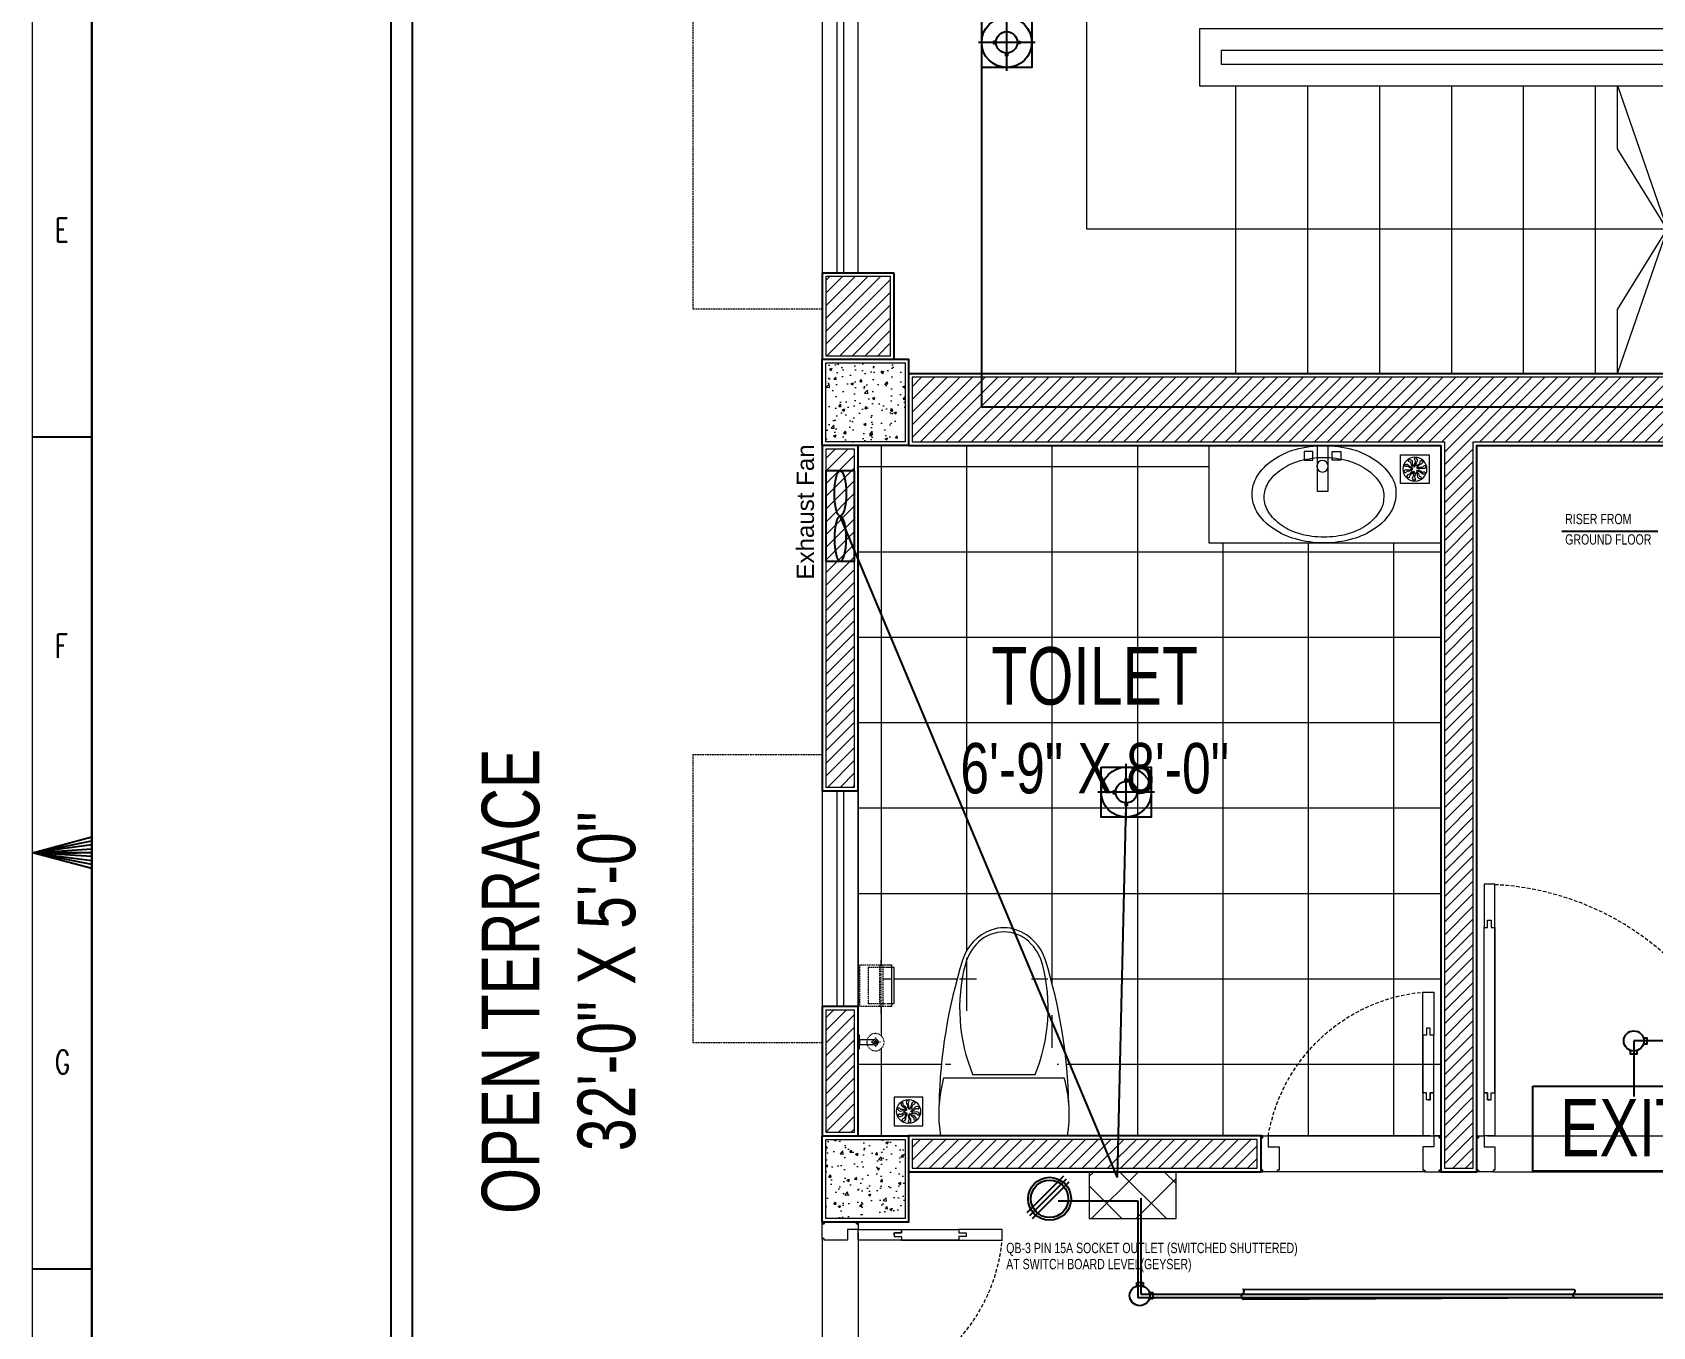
# Model space of a CAD drawing. Header units: inches. Extents: x 112 to 4169, y -2569 to 841.
# Drawn here: x 1571.8 to 1797, y 364.8 to 544.8 of the extents above; entities that cross this region are included whole.
import ezdxf

# ---------------------------------------------------------------- set-up
doc = ezdxf.new("R2010")
doc.units = ezdxf.units.IN
doc.header["$MEASUREMENT"] = 0
for name, pattern in [('CENTER', [2, 1.25, -0.25, 0.25, -0.25]), ('DASH', [0.35, 0.25, -0.1]), ('DASHED', [0.75, 0.5, -0.25])]:
    doc.linetypes.add(name, pattern=pattern)
doc.layers.get('Defpoints').update_dxf_attribs({"lineweight": 0})
for name, color, linetype in [('Cables', 7, 'Continuous'), ('Exhaust Fans', 7, 'Continuous'), ('Lights', 7, 'Continuous'), ('PVC Conduit and Circular Boxes', 7, 'Continuous'), ('Sockets', 7, 'Continuous'), ('wall 05', 253, 'Continuous')]:
    doc.layers.add(name, color=color, linetype=linetype)
for name, color, linetype, lineweight in [('COLUMN', 1, 'Continuous', 25), ('DOOR', 115, 'Continuous', 15), ('FLOOR TILE', 40, 'Continuous', 15), ('Glass', 5, 'Continuous', 9), ('HACTH', 8, 'Continuous', 9), ('I-WC----EXST', 7, 'Continuous', 15), ('I-WC----N', 7, 'Continuous', 15), ('MARKER', 171, 'Continuous', 15), ('Plaster Line', 254, 'Continuous', 15), ('railing', 232, 'Continuous', 15), ('Stair', 86, 'Continuous', 18), ('Sunshed', 5, 'Continuous', 15), ('Switchboard', 30, 'Continuous', 13), ('Text', 252, 'Continuous', 15), ('WINDOW', 140, 'Continuous', 9)]:
    doc.layers.add(name, color=color, linetype=linetype, lineweight=lineweight)
doc.styles.get("Standard").update_dxf_attribs({"font": 'arial.ttf'})
doc.styles.add('Swiss721', font='swisscl.ttf')
doc.styles.add('TEG BORDER', font='txt_qlt.shx', dxfattribs={"width": 0.7, "bigfont": 'hztxt.shx'})
pattern_1 = [(45, (-121375.1227, -171118.0411), (-0.8838834765, 0.8838834765), [])]

# ---------------------------------------------------------------- blocks, each defined once
blk = doc.blocks.new('C 12X12')
at = {"layer": 'HACTH'}
h = blk.add_hatch(dxfattribs=at)
h.set_pattern_fill('AR-CONC', color=256, scale=0.5, style=0)
h.set_pattern_definition([(50, (0, 0), (3.58630091, -0.313760675), [0.375, -4.125]), (355, (0, 0), (-0.69375667, 3.76096067), [0.3, -3.3]), (100.4514, (0.299, -0.026), (2.89254691, 3.44719771), [0.31870095, -3.50571056]), (46.1842, (0, 1), (5.33620524, -0.82759507), [0.5625, -6.1875]), (96.6356, (0.4447, 0.931), (4.67331353, 4.87058935), [0.47805144, -5.258565]), (351.1842, (0, 1), (4.67330973, 4.870593), [0.45, -4.95]), (21, (0.5, 0.75), (2.98453526, -2.01309445), [0.375, -4.125]), (326, (0.5, 0.75), (1.21657666, 3.62575023), [0.3, -3.3]), (71.4514, (0.7487, 0.5822), (4.20111314, 1.61265248), [0.31870095, -3.50571056]), (37.5, (0, 0), (0.060799277, 1.66446927), [0, -3.26, 0, -3.35, 0, -3.3125]), (7.5, (0, 0), (1.315347687, 1.97205856), [0, -1.91, 0, -3.185, 0, -1.2625]), (327.5, (-1.115, 0), (2.66911218, -0.112774359), [0, -1.25, 0, -3.9, 0, -5.175]), (317.5, (-1.615, 0), (2.915930847, 0.50052491), [0, -1.625, 0, -2.59, 0, -3.675])])
h.paths.add_polyline_path([(88279, -6819.5), (88279, -6808.5), (88268, -6808.5), (88268, -6819.5)])
at = {"layer": 'COLUMN'}
blk.add_lwpolyline([(88267.5, -6808), (88279.5, -6808), (88279.5, -6820), (88267.5, -6820)], close=True, dxfattribs=at)
at = {"layer": 'Plaster Line'}
blk.add_lwpolyline([(88268, -6808.5), (88279, -6808.5), (88279, -6819.5), (88268, -6819.5)], close=True, dxfattribs=at)
blk = doc.blocks.new('floor drain 01')
at = {"color": 0}
blk.add_lwpolyline([(-10, -10), (90, -10), (90, 90), (-10, 90)], close=True, dxfattribs=at)
for points in [[(13.6, 67.5, 0.191053), (14.8, 61, 0.194336), (21.9, 55.7, -0.272606), (28.5, 49.9, 1.040732), (32.5, 51, 0.091346), (31.8, 52.6, 0.160783), (25.3, 58.6, -0.323658), (21.5, 66.6, 0.91079)], [(34.8, 77.8, 0.191053), (32, 71.8, 0.194336), (34.6, 63.4, -0.272606), (36.5, 54.8, 1.040732), (40.4, 53.4, 0.091346), (40.8, 55, 0.160783), (39.1, 63.7, -0.323658), (40.7, 72.4, 0.91079)], [(58, 73.6, 0.191053), (52.2, 70.5, 0.194336), (49.4, 62.1, -0.272606), (45.9, 54, 1.040732), (48.2, 50.6, 0.091346), (49.4, 51.6, 0.160783), (53.2, 59.7, -0.323658), (59.6, 65.8, 0.91079)], [(74.3, 56.6, 0.191053), (67.8, 57.5, 0.194336), (60.6, 52.3, -0.272606), (53, 47.9, 1.040732), (52.8, 43.8, 0.091346), (54.5, 43.9, 0.160783), (62.3, 48.2, -0.323658), (71, 49.3, 0.91079)], [(2.5, 46.7, 0.191053), (7.2, 42.2, 0.194336), (16.1, 42.1, -0.272606), (24.9, 41.2, 1.040732), (27.4, 44.5, 0.091346), (26, 45.4, 0.160783), (17.2, 46.5, -0.323658), (9.4, 50.7, 0.91079)], [(5.7, 23.4, 0.191053), (12.2, 22.5, 0.194336), (19.4, 27.7, -0.272606), (27, 32.1, 1.040732), (27.2, 36.2, 0.091346), (25.5, 36.1, 0.160783), (17.7, 31.8, -0.323658), (9, 30.7, 0.91079)], [(22, 6.4, 0.191053), (27.8, 9.5, 0.194336), (30.6, 17.9, -0.272606), (34.1, 26, 1.040732), (31.8, 29.4, 0.091346), (30.6, 28.4, 0.160783), (26.8, 20.3, -0.323658), (20.4, 14.2, 0.91079)], [(45.2, 2.2, 0.191053), (48, 8.2, 0.194336), (45.4, 16.6, -0.272606), (43.5, 25.2, 1.040732), (39.6, 26.6, 0.091346), (39.2, 25, 0.160783), (40.9, 16.3, -0.323658), (39.3, 7.6, 0.91079)], [(66.4, 12.5, 0.191053), (65.2, 19, 0.194336), (58.1, 24.3, -0.272606), (51.5, 30.1, 1.040732), (47.5, 29, 0.091346), (48.2, 27.4, 0.160783), (54.7, 21.4, -0.323658), (58.5, 13.4, 0.91079)], [(77.5, 33.3, 0.191053), (72.8, 37.8, 0.194336), (63.9, 37.9, -0.272606), (55.1, 38.8, 1.040732), (52.6, 35.5, 0.091346), (54, 34.6, 0.160783), (62.8, 33.5, -0.323658), (70.6, 29.3, 0.91079)]]:
    blk.add_lwpolyline(points, format="xyb", close=True, dxfattribs=at)
for centre, radius in [((40, 40), 41.7), ((31.9, 45.2), 1.83), ((32.5, 33.9), 1.83), ((42.5, 49.3), 1.83), ((43.5, 31), 1.83), ((49.6, 40.5), 1.83)]:
    blk.add_circle(centre, radius, dxfattribs=at)
blk = doc.blocks.new('A$C755F672F')
at = {"layer": 'Defpoints'}
for points in [[(0.25, 0), (0.25, -0.25), (0, -0.25), (0, 0)], [(5, 0), (5, -0.25), (4.75, -0.25), (4.75, 0)], [(0.25, -24.75), (0.25, -25), (0, -25), (0, -24.75)], [(5, -24.75), (5, -25), (4.75, -25), (4.75, -24.75)]]:
    blk.add_lwpolyline(points, close=True, dxfattribs=at)
at = {"layer": 'DOOR'}
for points in [[(5, -1), (3.5, -1), (3.5, -2.5), (0.25, -2.5), (0.25, -2.25), (0, -2.25), (0, -0.25), (0.25, -0.25), (0.25, 0), (4.75, 0), (4.75, -0.25), (5, -0.25), (5, -1)], [(10, -1.75), (10, -2), (11, -2), (11, -2.5), (5, -2.5), (5, -1), (11, -1), (11, -1.5), (10, -1.5), (10, -1.75), (10, -1.5), (11, -1.5), (11, -1), (19, -1), (19, -1.5), (20, -1.5), (20, -2), (19, -2), (19, -2.5), (11, -2.5), (25, -2.5), (25, -1), (19, -1)], [(5, -24), (3.5, -24), (3.5, -22.5), (0.25, -22.5), (0.25, -22.75), (0, -22.75), (0, -24.75), (0.25, -24.75), (0.25, -25), (4.75, -25), (4.75, -24.75), (5, -24.75), (5, -24)]]:
    blk.add_lwpolyline(points, dxfattribs=at)
at = {"layer": 'DOOR', "linetype": 'DASHED', "lineweight": 0}
blk.add_arc((1.01, -0.23), 24.1, 279.5352, 354.6049, dxfattribs=at)
at = {"layer": 'HACTH', "lineweight": 0, "ltscale": 10}
for p, q in [((0, -2.25), (0, -22.75)), ((5, -1.5), (5, -24))]:
    blk.add_line(p, q, dxfattribs=at)
blk = doc.blocks.new('$plan$00000388')
for p, q in [((-202.5, -209.5), (-202.5, 209.5)), ((0, -220.8), (0, 220.8)), ((-211.8, 107.7), (-211.8, -107.7))]:
    blk.add_line(p, q)
blk.add_lwpolyline([(-202.5, -209.5), (-151.6, -220.9), (-102.2, -226.4), (-50.2, -226.4), (0, -220.8)])
for centre, radius, start, end in [((-70.5, -1596.9), 1822.9, 91.2224, 107.2477), ((-76.2, -236.2), 463.3, 80.5377, 97.7399), ((-76.2, -236.2), 463.3, 97.7399, 105.822), ((-562.5, -12.2), 163.6, 107.2477, 159.5476), ((-555.5, -23.3), 162.7, 104.7786, 136.8543), ((-443.4, -448.2), 602.2, 67.3737, 104.7786), ((-580.4, 0), 128.7, 136.8543, 223.1457), ((-595.2, 0), 128.7, 159.5476, 200.4524), ((-562.5, 12.2), 163.6, 200.4524, 252.7523), ((-555.5, 23.3), 162.7, 223.1457, 255.2214), ((-443.4, 448.2), 602.2, 255.2214, 292.6263), ((-70.5, 1596.9), 1822.9, 252.7523, 268.7776)]:
    blk.add_arc(centre, radius, start, end)
blk = doc.blocks.new('h')
at = {"layer": 'I-WC----N', "color": 252, "linetype": 'CENTER', "ltscale": 0.2}
for p, q in [((544280.5, -25819.8), (544314.2, -25819.8)), ((544297.4, -25836.8), (544297.4, -25800.9))]:
    blk.add_line(p, q, dxfattribs=at)
at = {"layer": 'I-WC----N'}
blk.add_lwpolyline([(544273, -25759.8), (544321, -25759.8), (544321, -25764.8), (544273, -25764.8)], close=True, dxfattribs=at)
blk.add_lwpolyline([(544289, -25813.8), (544289, -25764.8), (544305, -25764.8), (544305, -25813.8)], dxfattribs=at)
at = {"layer": 'I-WC----N', "linetype": 'DASH', "ltscale": 5}
blk.add_circle((544297.4, -25819.8), 30, dxfattribs=at)
at = {"layer": 'I-WC----N'}
for centre, radius in [((544297, -25819.8), 10), ((544297.4, -25819.8), 5)]:
    blk.add_circle(centre, radius, dxfattribs=at)
blk = doc.blocks.new('typical king$0$5767 PAPER HOLDER')
at = {"color": 0, "linetype": 'CENTER', "lineweight": -2, "ltscale": 0.5}
blk.add_line((80, 97.5), (80, -92.5), dxfattribs=at)
at = {"color": 0, "linetype": 'DASHED', "lineweight": -2, "ltscale": 10, "flags": 128}
for points in [[(97, 72.5), (5, 72.5), (5, -72.5), (100, -72.5)], [(5, 52.5), (0, 52.5), (0, -52.5), (5, -52.5)]]:
    blk.add_lwpolyline(points, dxfattribs=at)
at = {"color": 0, "linetype": 'DASHED', "lineweight": -2, "ltscale": 10}
blk.add_lwpolyline([(100, -62.5), (35, -62.5), (35, 62.5), (97, 62.5)], dxfattribs=at)
blk.add_lwpolyline([(75, -72.5), (85, -72.5), (85, 72.5), (75, 72.5)], close=True, dxfattribs=at)
at = {"color": 0, "linetype": 'ByBlock', "lineweight": -2, "flags": 128}
blk.add_lwpolyline([(100, -72.5), (115, -72.5), (115, 72.5), (100, 72.5)], dxfattribs=at)
at = {"color": 0, "linetype": 'ByBlock', "lineweight": -2}
blk.add_lwpolyline([(100, 62.5), (125, 62.5), (125, -62.5), (100, -62.5)], dxfattribs=at)
blk = doc.blocks.new('HANDWASH-02-PLAN')
at = {"layer": 'I-WC----N', "color": 2}
for points in [[(5.1, 0, 0.068513), (104.4, 13.6, 0.080648), (181.8, 49.6, 0.107051), (241.7, 112.3, 0.160603), (255.1, 169.3, 0.138041), (237.9, 230.4, 0.107051), (181.8, 289.1, 0.080648), (104.4, 325, 0.068513), (5.1, 338.7, 0.068513), (-94.2, 325, 0.080648), (-171.6, 289.1, 0.107051), (-227.7, 230.4, 0.138041), (-244.8, 169.3, 0.138041), (-227.7, 108.3, 0.107051), (-171.6, 49.6, 0.080648), (-94.2, 13.6, 0.068513)], [(5.1, 41.5, 0.067522), (87.7, 52.7, 0.079863), (151.9, 82.1, 0.107115), (201.7, 133.5, 0.162551), (212.8, 180.1, 0.139778), (198.6, 229.9, 0.107115), (151.9, 278.1, 0.079863), (87.7, 307.5, 0.067522), (5.1, 318.7, 0.067522), (-77.5, 307.5, 0.079863), (-141.7, 278.1, 0.107115), (-188.3, 229.9, 0.139778), (-202.5, 180.1, 0.139778), (-188.3, 130.3, 0.107115), (-141.7, 82.1, 0.079863), (-77.5, 52.7, 0.067522)]]:
    blk.add_lwpolyline(points, format="xyb", close=True, dxfattribs=at)
blk.add_circle((0, 72.3), 20, dxfattribs=at)
blk = doc.blocks.new('A$C01EB0BB3')
at = {"layer": 'I-WC----N', "color": 250, "ltscale": 0.5}
for points in [[(9.08, 6.42), (9.08, 0), (10.51, 0), (10.51, 6.42)], [(8.43, 2.06), (8.43, 0.85), (7.23, 0.85), (7.23, 2.06)], [(11.15, 2.06), (11.15, 0.85), (12.36, 0.85), (12.36, 2.06)]]:
    blk.add_lwpolyline(points, close=True, dxfattribs=at)
at = {"layer": 'I-WC----N', "color": 2, "xscale": 0.03999999999359716, "yscale": 0.03999999999359716, "zscale": 0.03999999999359716}
blk.add_blockref('HANDWASH-02-PLAN', (9.79, 0), dxfattribs=at)
blk = doc.blocks.new('A$C5AAA0143')
at = {"layer": 'Defpoints'}
for points in [[(-39.75, 5), (-40, 5), (-40, 4.75), (-39.75, 4.75)], [(0, 5), (-0.25, 5), (-0.25, 4.75), (0, 4.75)], [(-39.75, 0.25), (-40, 0.25), (-40, 0), (-39.75, 0)], [(0, 0.25), (-0.25, 0.25), (-0.25, 0), (0, 0)]]:
    blk.add_lwpolyline(points, close=True, dxfattribs=at)
at = {"layer": 'DOOR'}
for points in [[(-1.75, 10), (-2, 10), (-2, 11), (-2.5, 11), (-2.5, 5), (-1, 5), (-1, 11), (-1.5, 11), (-1.5, 10), (-1.75, 10), (-1.5, 10), (-1.5, 11), (-1, 11), (-1, 33.99), (-1.5, 33.99), (-1.5, 34.99), (-2, 34.99), (-2, 33.99), (-2.5, 33.99), (-2.5, 11), (-2.5, 39.99), (-1, 39.99), (-1, 33.99)], [(-39, 5), (-39, 3.5), (-37.5, 3.5), (-37.5, 0.25), (-37.75, 0.25), (-37.75, 0), (-39.75, 0), (-39.75, 0.25), (-40, 0.25), (-40, 4.75), (-39.75, 4.75), (-39.75, 5), (-39, 5)], [(-1, 5), (-1, 3.5), (-2.5, 3.5), (-2.5, 0.25), (-2.25, 0.25), (-2.25, 0), (-0.25, 0), (-0.25, 0.25), (0, 0.25), (0, 4.75), (-0.25, 4.75), (-0.25, 5), (-1, 5)]]:
    blk.add_lwpolyline(points, dxfattribs=at)
at = {"layer": 'DOOR', "linetype": 'DASHED', "lineweight": 0}
blk.add_arc((-0.49, 1.36), 38.68, 92.9729, 174.603, dxfattribs=at)
at = {"layer": 'HACTH', "lineweight": 0, "ltscale": 10}
for p, q in [((-1.5, 5), (-39, 5)), ((-2.25, 0), (-37.75, 0))]:
    blk.add_line(p, q, dxfattribs=at)
blk = doc.blocks.new('240 BORDER A2')
at = {"linetype": 'Continuous'}
blk.add_line((5, 415), (5, 5), dxfattribs=at)
for p, q in [((0, 245), (5, 245)), ((5, 210), (0, 210)), ((1.25, 210), (3.75, 210)), ((0, 175), (5, 175))]:
    blk.add_line(p, q)
at = {"color": 5, "lineweight": 15}
blk.add_lwpolyline([(0, 420), (594, 420), (594, 0), (0, 0)], close=True, dxfattribs=at)
blk.add_lwpolyline([(5, 415), (589, 415), (589, 5), (5, 5)], close=True)
blk.add_lwpolyline([(0, 210), (5, 211.34), (5, 208.66), (0, 210), (5, 211), (5, 210.67), (0, 210), (5, 210.33), (5, 209.67), (0, 210), (5, 209.33), (5, 209), (0, 210)])
at = {"char_height": 2, "width": 2, "attachment_point": 1, "style": 'TEG BORDER'}
for s, insert in [('E', (1.91, 263.39)), ('F', (1.91, 228.39)), ('G', (1.91, 193.39))]:
    blk.add_mtext(s, dxfattribs=dict(at, insert=insert))

msp = doc.modelspace()

# ---------------------------------------------------------------- hatches: boundary and pattern name
at = {"layer": 'FLOOR TILE'}
h = msp.add_hatch(dxfattribs=at)
h.set_pattern_fill('ANSI37', color=256, scale=95, angle=45, style=0)
h.set_pattern_definition([(90, (-140014.58, -171144.917), (-11.875, 3e-15), []), (180, (-140014.58, -171144.917), (-3e-15, -11.875), [])])
edge = h.paths.add_edge_path()
edge.add_line((1735.33, 473.83), (1735.33, 487.37))
edge.add_line((1735.33, 487.37), (1686.58, 487.37))
edge.add_line((1686.58, 487.37), (1686.58, 414.36))
edge.add_line((1686.58, 414.36), (1686.78, 414.36))
edge.add_line((1686.78, 414.36), (1686.78, 415.16))
edge.add_line((1686.78, 415.16), (1690.58, 415.16))
edge.add_line((1690.58, 415.16), (1691.18, 415.16))
edge.add_line((1691.18, 415.16), (1691.18, 414.76))
edge.add_line((1691.18, 414.76), (1691.58, 414.76))
edge.add_line((1691.58, 414.76), (1691.58, 409.76))
edge.add_line((1691.58, 409.76), (1691.18, 409.76))
edge.add_line((1691.18, 409.76), (1691.18, 414.76))
edge.add_line((1691.18, 414.76), (1690.58, 414.76))
edge.add_line((1690.58, 414.76), (1689.98, 414.76))
edge.add_line((1689.98, 414.76), (1689.98, 409.36))
edge.add_line((1689.98, 409.36), (1689.58, 409.36))
edge.add_line((1689.58, 409.36), (1686.78, 409.36))
edge.add_line((1686.78, 409.36), (1686.78, 410.16))
edge.add_line((1686.78, 410.16), (1686.58, 410.16))
edge.add_line((1686.58, 410.16), (1686.58, 405.37))
edge.add_line((1686.58, 405.37), (1686.78, 405.37))
edge.add_line((1686.78, 405.37), (1686.78, 404.73))
edge.add_line((1686.78, 404.73), (1687.83, 404.73))
edge.add_ellipse((1688.98, 404.4), major_axis=(-0.849, 0.849), ratio=1, start_angle=-300.2055, end_angle=28.8603, ccw=False)
edge.add_line((1687.82, 404.09), (1686.78, 404.09))
edge.add_line((1686.78, 404.09), (1686.78, 403.45))
edge.add_line((1686.78, 403.45), (1686.58, 403.45))
edge.add_line((1686.58, 403.45), (1686.58, 391.36))
edge.add_line((1686.58, 391.36), (1698, 391.36))
edge.add_line((1698, 391.36), (1697.77, 393.37))
edge.add_line((1697.77, 393.37), (1697.77, 395.45))
edge.add_line((1697.77, 395.45), (1697.8, 395.74))
edge.add_ellipse((1770.7, 394.18), major_axis=(51.56, 51.56), ratio=1, start_angle=117.7523, end_angle=133.7776, ccw=False)
edge.add_ellipse((1707.32, 413.86), major_axis=(4.63, 4.63), ratio=1, start_angle=65.4524, end_angle=117.7523, ccw=False)
edge.add_ellipse((1706.83, 415.17), major_axis=(3.64, 3.64), ratio=1, start_angle=24.5476, end_angle=65.4524, ccw=False)
edge.add_ellipse((1706.34, 413.86), major_axis=(-4.63, 4.63), ratio=1, start_angle=242.2477, end_angle=294.5476, ccw=False)
edge.add_ellipse((1642.95, 394.18), major_axis=(-51.56, 51.56), ratio=1, start_angle=226.3918, end_angle=242.2477, ccw=False)
edge.add_ellipse((1697.38, 394.41), major_axis=(13.11, 13.11), ratio=1, start_angle=305.5377, end_angle=319.7797, ccw=False)
edge.add_line((1715.66, 391.36), (1767.58, 391.36))
edge.add_line((1767.58, 391.36), (1767.58, 473.83))
edge.add_line((1767.58, 473.83), (1735.33, 473.83))
h.paths.add_polyline_path([(1695.58, 396.76), (1695.58, 392.76), (1691.58, 392.76), (1691.58, 396.76)], flags=16)
edge = h.paths.add_edge_path(flags=0)
edge.add_ellipse((1693.58, 394.76), major_axis=(1.18, 1.18), ratio=1, start_angle=0, end_angle=360)
edge = h.paths.add_edge_path(flags=0)
edge.add_ellipse((1694.32, 395.94), major_axis=(0.114, 0.114), ratio=1, start_angle=241.9513, end_angle=411.2591, ccw=False)
edge.add_ellipse((1694.4, 395.49), major_axis=(-0.213, 0.213), ratio=1, start_angle=-37.5235, end_angle=34.215)
edge.add_ellipse((1693.54, 395.61), major_axis=(0.402, 0.402), ratio=1, start_angle=271.8078, end_angle=308.3437, ccw=False)
edge.add_ellipse((1693.86, 395.25), major_axis=(-0.0581, 0.0581), ratio=1, start_angle=-13.2182, end_angle=171.3556, ccw=False)
edge.add_ellipse((1693.61, 395.6), major_axis=(0.246, 0.246), ratio=1, start_angle=260.921, end_angle=321.9157)
edge.add_ellipse((1694.43, 395.67), major_axis=(-0.334, 0.334), ratio=1, start_angle=4.3777, end_angle=48.368, ccw=False)
edge.add_ellipse((1694.34, 395.75), major_axis=(0.253, 0.253), ratio=1, start_angle=51.8657, end_angle=95.1305, ccw=False)
edge = h.paths.add_edge_path(flags=0)
edge.add_ellipse((1694.87, 395.28), major_axis=(0.114, 0.114), ratio=1, start_angle=205.9513, end_angle=375.2591, ccw=False)
edge.add_ellipse((1694.68, 394.87), major_axis=(-0.213, 0.213), ratio=1, start_angle=-73.5235, end_angle=-1.785)
edge.add_ellipse((1694.05, 395.47), major_axis=(0.402, 0.402), ratio=1, start_angle=235.8078, end_angle=272.3437, ccw=False)
edge.add_ellipse((1694.09, 394.99), major_axis=(0.0581, 0.0581), ratio=1, start_angle=40.7818, end_angle=225.3556, ccw=False)
edge.add_ellipse((1694.1, 395.42), major_axis=(0.246, 0.246), ratio=1, start_angle=224.921, end_angle=285.9157)
edge.add_ellipse((1694.8, 395), major_axis=(-0.334, 0.334), ratio=1, start_angle=-31.6223, end_angle=12.368, ccw=False)
edge.add_ellipse((1694.78, 395.11), major_axis=(0.253, 0.253), ratio=1, start_angle=15.8657, end_angle=59.1305, ccw=False)
edge = h.paths.add_edge_path(flags=0)
edge.add_ellipse((1693.48, 396.15), major_axis=(-0.114, 0.114), ratio=1, start_angle=187.9513, end_angle=357.2591, ccw=False)
edge.add_ellipse((1693.81, 395.83), major_axis=(-0.213, 0.213), ratio=1, start_angle=-1.5235, end_angle=70.215)
edge.add_ellipse((1693.05, 395.43), major_axis=(-0.402, 0.402), ratio=1, start_angle=217.8078, end_angle=254.3437, ccw=False)
edge.add_ellipse((1693.52, 395.32), major_axis=(-0.0581, 0.0581), ratio=1, start_angle=22.7818, end_angle=207.3556, ccw=False)
edge.add_ellipse((1693.11, 395.45), major_axis=(-0.246, 0.246), ratio=1, start_angle=206.921, end_angle=267.9157)
edge.add_ellipse((1693.73, 395.99), major_axis=(0.334, 0.334), ratio=1, start_angle=130.3777, end_angle=174.368, ccw=False)
edge.add_ellipse((1693.61, 396.01), major_axis=(-0.253, 0.253), ratio=1, start_angle=-2.1343, end_angle=41.1305, ccw=False)
edge = h.paths.add_edge_path(flags=0)
edge.add_ellipse((1694.93, 394.42), major_axis=(0.114, 0.114), ratio=1, start_angle=169.9513, end_angle=339.2591, ccw=False)
edge.add_ellipse((1694.53, 394.2), major_axis=(-0.213, 0.213), ratio=1, start_angle=250.4765, end_angle=322.215)
edge.add_ellipse((1694.38, 395.06), major_axis=(0.402, 0.402), ratio=1, start_angle=199.8078, end_angle=236.3437, ccw=False)
edge.add_ellipse((1694.13, 394.64), major_axis=(0.0581, 0.0581), ratio=1, start_angle=4.7818, end_angle=189.3556, ccw=False)
edge.add_ellipse((1693.96, 394.78), major_axis=(-0.0517, 0.0517), ratio=1, start_angle=0, end_angle=360)
edge.add_ellipse((1694.13, 394.64), major_axis=(0.0581, 0.0581), ratio=1, start_angle=4.7818, end_angle=189.3556, ccw=False)
edge.add_ellipse((1694.39, 394.99), major_axis=(0.246, 0.246), ratio=1, start_angle=188.921, end_angle=249.9157)
edge.add_ellipse((1694.71, 394.23), major_axis=(0.334, 0.334), ratio=1, start_angle=22.3777, end_angle=66.368, ccw=False)
edge.add_ellipse((1694.76, 394.34), major_axis=(0.253, 0.253), ratio=1, start_angle=339.8657, end_angle=383.1305, ccw=False)
edge = h.paths.add_edge_path(flags=0)
edge.add_ellipse((1692.68, 395.82), major_axis=(0.114, 0.114), ratio=1, start_angle=313.9513, end_angle=483.2591, ccw=False)
edge.add_ellipse((1693.14, 395.77), major_axis=(0.213, 0.213), ratio=1, start_angle=124.4765, end_angle=196.215)
edge.add_ellipse((1692.75, 394.99), major_axis=(-0.402, 0.402), ratio=1, start_angle=253.8078, end_angle=290.3437, ccw=False)
edge.add_ellipse((1693.2, 395.17), major_axis=(-0.0581, 0.0581), ratio=1, start_angle=58.7818, end_angle=243.3556, ccw=False)
edge.add_ellipse((1693.26, 394.97), major_axis=(-0.0517, 0.0517), ratio=1, start_angle=0, end_angle=360)
edge.add_ellipse((1693.2, 395.17), major_axis=(-0.0581, 0.0581), ratio=1, start_angle=58.7818, end_angle=243.3556, ccw=False)
edge.add_ellipse((1692.79, 395.04), major_axis=(-0.246, 0.246), ratio=1, start_angle=242.921, end_angle=303.9157)
edge.add_ellipse((1692.97, 395.84), major_axis=(-0.334, 0.334), ratio=1, start_angle=76.3777, end_angle=120.368, ccw=False)
edge.add_ellipse((1692.87, 395.79), major_axis=(-0.253, 0.253), ratio=1, start_angle=33.8657, end_angle=77.1305, ccw=False)
edge = h.paths.add_edge_path(flags=0)
edge.add_ellipse((1693.68, 395.13), major_axis=(-0.0517, 0.0517), ratio=1, start_angle=0, end_angle=360)
edge = h.paths.add_edge_path(flags=0)
edge.add_ellipse((1694.37, 394.47), major_axis=(-0.246, 0.246), ratio=1, start_angle=62.921, end_angle=123.9157)
edge.add_ellipse((1694.18, 393.67), major_axis=(-0.334, 0.334), ratio=1, start_angle=256.3777, end_angle=300.368, ccw=False)
edge.add_ellipse((1694.28, 393.72), major_axis=(-0.253, 0.253), ratio=1, start_angle=213.8657, end_angle=257.1305, ccw=False)
edge.add_ellipse((1694.48, 393.69), major_axis=(0.114, 0.114), ratio=1, start_angle=133.9513, end_angle=303.2591, ccw=False)
edge.add_ellipse((1694.02, 393.75), major_axis=(0.213, 0.213), ratio=1, start_angle=304.4765, end_angle=376.215)
edge.add_ellipse((1694.4, 394.53), major_axis=(-0.402, 0.402), ratio=1, start_angle=73.8078, end_angle=110.3437, ccw=False)
edge.add_ellipse((1693.96, 394.34), major_axis=(-0.0581, 0.0581), ratio=1, start_angle=238.7818, end_angle=423.3556, ccw=False)
edge = h.paths.add_edge_path(flags=0)
edge.add_ellipse((1693.03, 394.87), major_axis=(0.0581, 0.0581), ratio=1, start_angle=184.7818, end_angle=369.3556, ccw=False)
edge.add_ellipse((1692.77, 394.52), major_axis=(0.246, 0.246), ratio=1, start_angle=8.921, end_angle=69.9157)
edge.add_ellipse((1692.45, 395.28), major_axis=(-0.334, 0.334), ratio=1, start_angle=112.3777, end_angle=156.368, ccw=False)
edge.add_ellipse((1692.4, 395.18), major_axis=(0.253, 0.253), ratio=1, start_angle=159.8657, end_angle=203.1305, ccw=False)
edge.add_ellipse((1692.22, 395.09), major_axis=(-0.114, 0.114), ratio=1, start_angle=259.9513, end_angle=429.2591, ccw=False)
edge.add_ellipse((1692.63, 395.31), major_axis=(-0.213, 0.213), ratio=1, start_angle=70.4765, end_angle=142.215)
edge.add_ellipse((1692.78, 394.46), major_axis=(0.402, 0.402), ratio=1, start_angle=19.8078, end_angle=56.3437, ccw=False)
edge = h.paths.add_edge_path(flags=0)
edge.add_ellipse((1693.72, 394.4), major_axis=(0.0517, 0.0517), ratio=1, start_angle=0, end_angle=360)
edge.add_ellipse((1693.64, 394.2), major_axis=(-0.0581, 0.0581), ratio=1, start_angle=202.7818, end_angle=387.3556, ccw=False)
edge.add_ellipse((1694.05, 394.06), major_axis=(-0.246, 0.246), ratio=1, start_angle=26.921, end_angle=87.9157)
edge.add_ellipse((1693.43, 393.52), major_axis=(0.334, 0.334), ratio=1, start_angle=310.3777, end_angle=354.368, ccw=False)
edge.add_ellipse((1693.54, 393.51), major_axis=(-0.253, 0.253), ratio=1, start_angle=177.8657, end_angle=221.1305, ccw=False)
edge.add_ellipse((1693.68, 393.36), major_axis=(-0.114, 0.114), ratio=1, start_angle=7.9513, end_angle=177.2591, ccw=False)
edge.add_ellipse((1693.34, 393.68), major_axis=(-0.213, 0.213), ratio=1, start_angle=178.4765, end_angle=250.215)
edge.add_ellipse((1694.11, 394.09), major_axis=(-0.402, 0.402), ratio=1, start_angle=37.8078, end_angle=74.3437, ccw=False)
edge.add_ellipse((1693.64, 394.2), major_axis=(-0.0581, 0.0581), ratio=1, start_angle=202.7818, end_angle=387.3556, ccw=False)
edge = h.paths.add_edge_path(flags=0)
edge.add_ellipse((1693.28, 394.51), major_axis=(-0.0517, 0.0517), ratio=1, start_angle=0, end_angle=360)
edge = h.paths.add_edge_path(flags=0)
edge.add_ellipse((1693.07, 394.52), major_axis=(0.0581, 0.0581), ratio=1, start_angle=220.7818, end_angle=405.3556, ccw=False)
edge.add_ellipse((1693.06, 394.09), major_axis=(0.246, 0.246), ratio=1, start_angle=44.921, end_angle=105.9157)
edge.add_ellipse((1692.36, 394.52), major_axis=(-0.334, 0.334), ratio=1, start_angle=148.3777, end_angle=192.368, ccw=False)
edge.add_ellipse((1692.38, 394.4), major_axis=(0.253, 0.253), ratio=1, start_angle=195.8657, end_angle=239.1305, ccw=False)
edge.add_ellipse((1692.29, 394.23), major_axis=(-0.114, 0.114), ratio=1, start_angle=-64.0487, end_angle=105.2591, ccw=False)
edge.add_ellipse((1692.48, 394.65), major_axis=(-0.213, 0.213), ratio=1, start_angle=106.4765, end_angle=178.215)
edge.add_ellipse((1693.11, 394.04), major_axis=(0.402, 0.402), ratio=1, start_angle=55.8078, end_angle=92.3437, ccw=False)
at = {"layer": 'HACTH'}
h = msp.add_hatch(dxfattribs=at)
h.set_pattern_fill('ANSI31', color=256, scale=10, style=0)
h.set_pattern_definition(pattern_1)
h.paths.add_polyline_path([(1691.08, 499.87), (1691.08, 510.87), (1682.08, 510.87), (1682.08, 499.87)])
h.paths.add_polyline_path([(1686.08, 486.87), (1682.08, 486.87), (1682.08, 439.87), (1686.08, 439.87)])
h.paths.add_polyline_path([(1682.08, 391.86), (1686.08, 391.86), (1686.08, 408.87), (1682.08, 408.87)])
h = msp.add_hatch(dxfattribs=at)
h.set_pattern_fill('ANSI31', color=256, scale=10, style=0)
h.set_pattern_definition([(45, (-121374.8727, -171118.0411), (-0.8838834765, 0.8838834765), [])])
h.paths.add_polyline_path([(1772.08, 487.87), (1772.08, 390.86), (1772.08, 386.86), (1768.08, 386.86), (1768.08, 445.86), (1768.08, 487.87), (1694.08, 487.87), (1694.08, 496.87), (1842.08, 496.87), (1842.08, 487.87)])
h = msp.add_hatch(dxfattribs=at)
h.set_pattern_fill('ANSI31', color=256, scale=10, style=0)
h.set_pattern_definition(pattern_1)
h.paths.add_polyline_path([(1742.03, 390.86), (1694.08, 390.86), (1694.08, 386.86), (1742.03, 386.86)])
at = {"layer": 'Switchboard'}
h = msp.add_hatch(dxfattribs=at)
h.set_pattern_fill('ANSI37', color=256, scale=35, angle=180)
h.set_pattern_definition([(225, (1993.3593, 821.27), (3.093592, -3.093592), []), (315, (1993.3593, 821.27), (3.093592, 3.093592), [])])
h.paths.add_polyline_path([(1730.76, 379.88), (1730.76, 386.29), (1718.7, 386.29), (1718.7, 379.88)])

# ---------------------------------------------------------------- linework, layer by layer
msp.add_line((1797.76, 475.43), (1784.39, 475.43))
for points in [[(1705.74, 543.58), (1705.4, 543.58), (1705.4, 543.28), (1705.74, 543.28)], [(1708.71, 543.58), (1709.05, 543.58), (1709.04, 543.28), (1708.71, 543.28)], [(1707.07, 541.96), (1707.07, 541.62), (1707.37, 541.62), (1707.37, 541.96)], [(1722.35, 439.3), (1722.01, 439.3), (1722.02, 439), (1722.36, 439)], [(1723.69, 440.65), (1723.69, 440.99), (1723.99, 440.99), (1723.99, 440.65)], [(1725.33, 439.3), (1725.67, 439.3), (1725.66, 439), (1725.32, 439)], [(1723.69, 437.68), (1723.69, 437.34), (1723.99, 437.34), (1723.99, 437.68)]]:
    msp.add_lwpolyline(points)
at = {"color": 4}
msp.add_lwpolyline([(1780.34, 398.28), (1805.29, 398.28), (1805.29, 386.46), (1780.34, 386.46)], close=True, dxfattribs=at)
for centre in [(1707.22, 543.45), (1723.84, 439.17)]:
    msp.add_circle(centre, 1.49)
at = {"layer": 'Cables', "color": 3}
for p, q in [((1703.73, 539.92), (1703.73, 492.77)), ((1703.73, 492.77), (1910.32, 492.77)), ((1722.61, 385.58), (1684.08, 477.57)), ((1722.61, 385.58), (1723.84, 437.34))]:
    msp.add_line(p, q, dxfattribs=at)
at = {"layer": 'Cables', "color": 6}
for p, q in [((1833.13, 404.57), (1794.4, 404.57)), ((1794.4, 404.57), (1794.4, 396.83))]:
    msp.add_line(p, q, dxfattribs=at)
at = {"layer": 'Cables', "color": 142}
for p, q in [((1725.49, 382.28), (1714.35, 382.28)), ((1725.49, 368.86), (1725.49, 382.28)), ((1802.06, 368.86), (1725.49, 368.86))]:
    msp.add_line(p, q, dxfattribs=at)
at = {"layer": 'Cables', "color": 1}
for p, q in [((1725.9, 369.29), (1725.9, 382.71)), ((1801.65, 369.29), (1725.9, 369.29))]:
    msp.add_line(p, q, dxfattribs=at)
at = {"layer": 'Exhaust Fans'}
msp.add_lwpolyline([(1686.08, 483.84), (1682.08, 483.84), (1682.08, 471.29), (1686.08, 471.29)], close=True, dxfattribs=at)
msp.add_ellipse((1684.08, 480.71), major_axis=(0, -3.14), ratio=0.260631, dxfattribs=at)
at = {"layer": 'Exhaust Fans', "extrusion": (0, 0, -1)}
msp.add_ellipse((1684.08, 474.43), major_axis=(0, 3.14), ratio=0.260631, dxfattribs=at)
at = {"layer": 'FLOOR TILE'}
msp.add_lwpolyline([(1686.58, 391.36), (1767.58, 391.36), (1767.58, 487.37), (1686.58, 487.37)], close=True, dxfattribs=at)
at = {"layer": 'Glass', "ltscale": 10}
for points in [[(1683.58, 511.37), (1684.58, 511.37), (1684.58, 571.37), (1683.58, 571.37)], [(1683.58, 409.37), (1684.58, 409.37), (1684.58, 439.37), (1683.58, 439.37)]]:
    msp.add_lwpolyline(points, close=True, dxfattribs=at)
at = {"layer": 'I-WC----EXST'}
msp.add_lwpolyline([(1735.33, 473.83), (1767.58, 473.83), (1767.58, 487.37), (1735.33, 487.37)], close=True, dxfattribs=at)
at = {"layer": 'Lights', "color": 40}
for p, q in [((1707.22, 539.51), (1707.22, 547.39)), ((1711.16, 543.45), (1703.28, 543.45)), ((1723.84, 435.23), (1723.84, 443.11)), ((1727.78, 439.17), (1719.9, 439.17))]:
    msp.add_line(p, q, dxfattribs=at)
at = {"layer": 'Lights'}
for points in [[(1703.75, 546.92), (1710.7, 546.92), (1710.7, 539.97), (1703.75, 539.97)], [(1720.36, 442.64), (1727.32, 442.64), (1727.32, 435.69), (1720.36, 435.69)]]:
    msp.add_lwpolyline(points, close=True, dxfattribs=at)
for centre in [(1707.22, 543.45), (1723.84, 439.17)]:
    msp.add_circle(centre, 3.48, dxfattribs=at)
at = {"layer": 'MARKER'}
msp.add_lwpolyline([(1799.02, 517.47), (1792.13, 528.65), (1792.13, 537.47), (1799.02, 517.47), (1792.13, 497.47), (1792.13, 506.29), (1799.02, 517.47), (1718.37, 517.47), (1718.37, 565.47), (1841.46, 565.47)], dxfattribs=at)
at = {"layer": 'Plaster Line'}
for points in [[(1691.08, 510.87), (1682.08, 510.87), (1682.08, 499.87), (1691.08, 499.87)], [(1686.08, 486.87), (1682.08, 486.87), (1682.08, 439.87), (1686.08, 439.87)], [(1686.08, 408.87), (1682.08, 408.87), (1682.08, 391.86), (1686.08, 391.86)], [(1742.03, 390.86), (1694.08, 390.86), (1694.08, 386.86), (1742.03, 386.86), (1742.03, 390.86)]]:
    msp.add_lwpolyline(points, close=True, dxfattribs=at)
for points in [[(1768.08, 386.86), (1772.08, 386.86), (1772.08, 390.86), (1772.08, 390.86), (1772.08, 487.87), (1842.08, 487.87), (1842.08, 496.87), (1694.08, 496.87), (1694.08, 487.87), (1768.08, 487.87), (1768.08, 445.86)], [(1768.08, 445.86), (1768.08, 386.86)]]:
    msp.add_lwpolyline(points, dxfattribs=at)
at = {"layer": 'PVC Conduit and Circular Boxes'}
for p, q in [((1725.32, 370.49), (1725.32, 370.99)), ((1725.32, 370.99), (1726.19, 370.99)), ((1726.19, 370.99), (1726.19, 370.46)), ((1727.04, 369.59), (1727.54, 369.59)), ((1727.54, 369.59), (1727.54, 368.71)), ((1727.54, 368.71), (1727.04, 368.71))]:
    msp.add_line(p, q, dxfattribs=at)
for points in [[(1794.84, 403.24), (1794.84, 402.74), (1793.96, 402.74), (1793.96, 403.24)], [(1795.73, 405.01), (1796.23, 405.01), (1796.23, 404.13), (1795.73, 404.13)]]:
    msp.add_lwpolyline(points, dxfattribs=at)
msp.add_lwpolyline([(1786.08, 370.02, -0.56347), (1786.08, 369.51, 0.571886), (1786.16, 368.85), (1740.08, 368.62, -0.456322), (1740.08, 369.51, 0.605884), (1740.08, 370.04)], format="xyb", close=True, dxfattribs=at)
for centre in [(1794.4, 404.57), (1725.71, 369.15)]:
    msp.add_circle(centre, 1.4, dxfattribs=at)
at = {"layer": 'railing', "ltscale": 20}
msp.add_lwpolyline([(1621.58, 391.36), (1621.58, 590.36)], dxfattribs=at)
at = {"layer": 'railing'}
for points in [[(1734.08, 545.37), (1839.08, 545.37), (1839.08, 537.37), (1734.08, 537.37)], [(1737.08, 542.37), (1836.08, 542.37), (1836.08, 540.37), (1737.08, 540.37)]]:
    msp.add_lwpolyline(points, close=True, dxfattribs=at)
at = {"layer": 'Sockets', "color": 30}
for p, q in [((1710.07, 380.71), (1715.17, 385.81)), ((1710.44, 380.3), (1715.54, 385.4)), ((1710.81, 379.89), (1715.91, 384.99))]:
    msp.add_line(p, q, dxfattribs=at)
for radius in [2.99, 2.6]:
    msp.add_circle((1713.18, 382.61), radius, dxfattribs=at)
at = {"layer": 'Stair'}
for p, q in [((1739.08, 497.37), (1739.08, 537.37)), ((1749.08, 497.37), (1749.08, 537.37)), ((1759.08, 497.37), (1759.08, 537.37)), ((1769.08, 497.37), (1769.08, 537.37)), ((1779.08, 497.37), (1779.08, 537.37)), ((1789.08, 497.37), (1789.08, 537.37))]:
    msp.add_line(p, q, dxfattribs=at)
at = {"layer": 'Sunshed', "linetype": 'DASH'}
for points in [[(1681.58, 576.37), (1663.58, 576.37), (1663.58, 506.37), (1681.58, 506.37)], [(1681.58, 444.37), (1663.58, 444.37), (1663.58, 404.37), (1681.58, 404.37)]]:
    msp.add_lwpolyline(points, dxfattribs=at)
at = {"layer": 'Switchboard'}
msp.add_lwpolyline([(1730.76, 386.29), (1718.7, 386.29), (1718.7, 379.88), (1730.76, 379.88)], close=True, dxfattribs=at)
at = {"layer": 'wall 05'}
for points in [[(1681.58, 595.36), (1621.58, 595.36), (1621.58, 211.36), (1681.58, 211.36)], [(1681.58, 592.36), (1624.58, 592.36), (1624.58, 214.36), (1681.58, 214.36)], [(1767.58, 386.36), (1772.58, 386.36), (1772.58, 391.36), (1772.58, 391.36), (1772.58, 487.37), (1842.58, 487.37), (1842.58, 497.37), (1693.58, 497.37), (1693.58, 487.37), (1767.58, 487.37), (1767.58, 446.36)], [(1767.58, 446.36), (1767.58, 386.36)], [(1742.58, 386.36), (1742.58, 391.36), (1693.58, 391.36), (1693.58, 386.36), (1742.58, 386.36)]]:
    msp.add_lwpolyline(points, dxfattribs=at)
for points in [[(1691.58, 511.37), (1681.58, 511.37), (1681.58, 499.37), (1691.58, 499.37)], [(1686.58, 487.37), (1681.58, 487.37), (1681.58, 439.37), (1686.58, 439.37)], [(1686.58, 409.37), (1681.58, 409.37), (1681.58, 391.36), (1686.58, 391.36)]]:
    msp.add_lwpolyline(points, close=True, dxfattribs=at)
at = {"layer": 'WINDOW', "ltscale": 10}
for points in [[(1681.58, 511.37), (1686.58, 511.37), (1686.58, 571.37), (1681.58, 571.37)], [(1681.58, 409.37), (1686.58, 409.37), (1686.58, 439.37), (1681.58, 439.37)]]:
    msp.add_lwpolyline(points, close=True, dxfattribs=at)
msp.add_lwpolyline([(1686.58, 511.37), (1686.58, 571.37)], dxfattribs=at)

# ---------------------------------------------------------------- block references
at = {"xscale": 1.652949273830399, "yscale": 1.652949273830399, "zscale": 1.652949273830399}
msp.add_blockref('240 BORDER A2', (1571.77, 83.63), dxfattribs=at)
at = {"layer": 'HACTH'}
for name, p in [('C 12X12', (-86585.92, 7307.37)), ('C 12X12', (-86585.92, 7199.36)), ('A$C755F672F', (1681.58, 379.36))]:
    msp.add_blockref(name, p, dxfattribs=at)
at = {"layer": 'HACTH', "xscale": -1}
msp.add_blockref('A$C5AAA0143', (1772.58, 386.36), dxfattribs=at)
at = {"layer": 'HACTH', "xscale": -1, "rotation": 270}
msp.add_blockref('A$C755F672F', (1767.58, 386.36), dxfattribs=at)
at = {"layer": 'I-WC----EXST', "xscale": -1, "rotation": 180}
msp.add_blockref('A$C01EB0BB3', (1741.33, 487.38), dxfattribs=at)
at = {"layer": 'I-WC----EXST', "xscale": 0.0400000000372529, "yscale": 0.0400000000372529, "zscale": 0.04, "rotation": 270}
msp.add_blockref('$plan$00000388', (1706.83, 391.36), dxfattribs=at)
msp.add_blockref('$plan$00000388', (1706.83, 391.36), dxfattribs=at)
at = {"layer": 'I-WC----N', "yscale": 0.04000000000814907, "zscale": 0.04}
for p, xscale in [((1765.57, 482.49), -0.03999999997904524), ((1691.98, 393.16), 0.04000000000814907)]:
    msp.add_blockref('floor drain 01', p, dxfattribs=dict(at, xscale=xscale))
at = {"layer": 'I-WC----N', "extrusion": (0, 0, -1), "xscale": 0.03999999997904524, "yscale": 0.03999999997904524, "zscale": 0.04, "rotation": 180}
msp.add_blockref('typical king$0$5767 PAPER HOLDER', (-1686.58, 412.26), dxfattribs=at)
at = {"layer": 'I-WC----N', "xscale": -0.03999999997904524, "yscale": 0.03999999997904524, "zscale": 0.04, "rotation": 90}
msp.add_blockref('h', (656.18, 22176.29), dxfattribs=at)

# ---------------------------------------------------------------- texts
msp.add_text('Exhaust Fan', height=2.3967, rotation=90).set_placement((1680.42, 468.74))
at = {"layer": 'Sockets', "style": 'Swiss721'}
for s, height, p in [('RISER FROM', 1.431, (1784.86, 476.44)), ('GROUND FLOOR', 1.4315, (1784.86, 473.6))]:
    msp.add_text(s, height=height, dxfattribs=at).set_placement(p)
at = {"layer": 'Sockets', "color": 30, "style": 'Swiss721'}
for s, p in [('QB-3 PIN 15A SOCKET OUTLET (SWITCHED SHUTTERED)', (1707.15, 375.06)), ('AT SWITCH BOARD LEVEL(GEYSER)', (1707.15, 372.82))]:
    msp.add_text(s, height=1.4315, dxfattribs=at).set_placement(p)
at = {"layer": 'Text', "insert": (1719.45, 459.34), "char_height": 8, "width": 42.5244, "attachment_point": 2, "style": 'Swiss721'}
msp.add_mtext('TOILET \\P{\\H0.875x;6\'-9" X 8\'-0" }', dxfattribs=at)
at = {"layer": 'Text', "insert": (1634.23, 412.86), "char_height": 8, "width": 73.1395, "attachment_point": 2, "rotation": 90, "style": 'Swiss721'}
msp.add_mtext('OPEN TERRACE\\P32\'-0" X 5\'-0"', dxfattribs=at)
at = {"layer": 'Text', "color": 4, "insert": (1793.26, 396.5), "char_height": 8, "width": 62.6303, "attachment_point": 2, "style": 'Swiss721'}
msp.add_mtext('EXIT ', dxfattribs=at)

doc.saveas('drawing.dxf')
